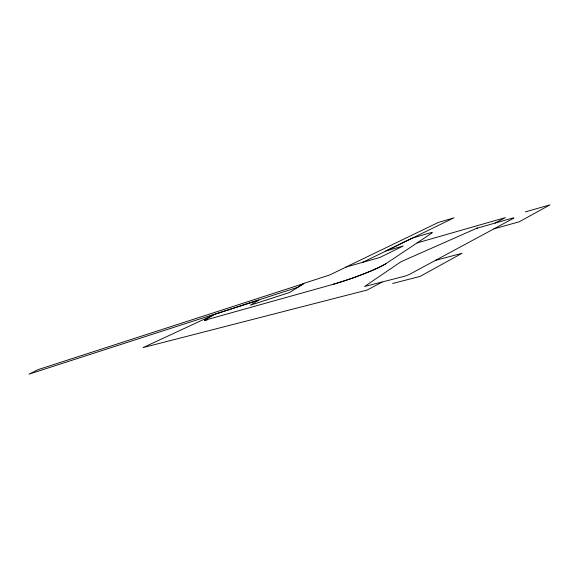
<?xml version="1.0" encoding="UTF-8"?>
<svg xmlns="http://www.w3.org/2000/svg" width="579" height="579" viewBox="0 0 579 579"><rect width="100%" height="100%" fill="white"/><g stroke="black" fill="none" stroke-linecap="round" stroke-linejoin="round"><path stroke-width="0.87" d="M346.22 266.999L329.806 274.931L304.286 283.225L289.666 292.475L250.468 305.14L258.842 300.103L214.071 314.621L204.51 320.31L333.048 284.354C351.069 278.788 369.192 272.854 385.795 263.771L432.035 232.961A8.692 0.702 -19.4 0 0 428.489 233.366L412.32 238.085L385.904 250.96L403.245 245.981L379.962 257.445L345.844 267.107L438.042 222.582L453.994 217.82L362.664 262.345M205.371 319.594L204.51 320.31L207.369 319.854M382.126 282.089L367.129 290.028L143.035 347.61L214.071 314.621M495.168 223.053L505.416 217.617L417.083 242.927M476.539 228.358L401.884 261.339A4.241 0.42 -19.4 0 0 400.719 261.94L364.553 286.489L403.498 276.523A4.885 0.55 -19.3 0 0 409.802 274.2L513.58 218.254A4.219 0.391 -18.8 0 0 511.749 218.334L476.466 228.372L477.537 228.068M525.37 211.9L550.05 204.828L519.32 221.75L493.88 228.879M435.386 260.405L462.078 253.276L420.028 276.436L392.576 283.493M333.055 284.347A36.94 3.496 -19.7 0 0 356.244 276.755L371.009 270.986A36.94 3.496 -19.7 0 0 385.795 263.771M303.78 283.558L297.78 287.3L28.95 374.172L38.308 369.561L303.78 283.558"/></g></svg>
